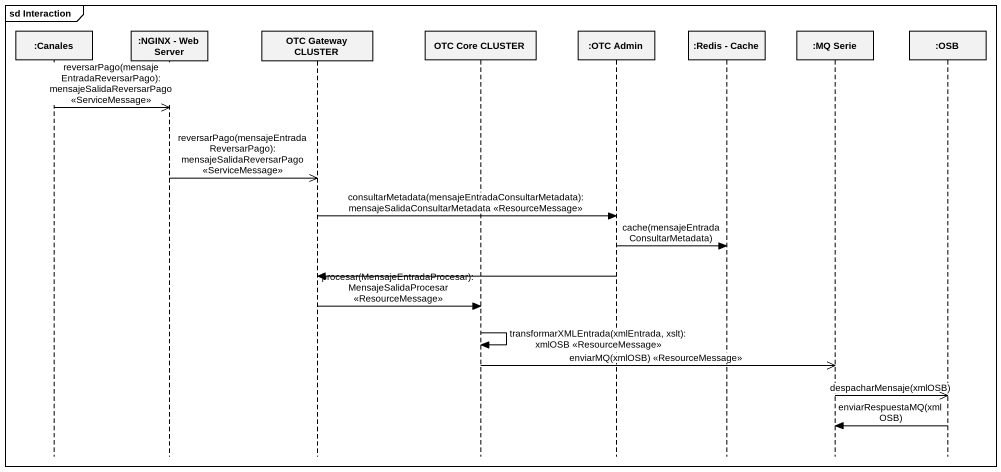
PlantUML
@startuml
mainframe sd Interaction
hide footbox
participant ":Canales" as Canales
participant ":NGINX - Web Server" as NGINX_Web_Server
participant "OTC Gateway CLUSTER" as OTC_Gateway_CLUSTER
participant "OTC Core CLUSTER" as OTC_Core_CLUSTER
participant ":OTC Admin" as OTC_Admin
participant ":Redis - Cache" as Redis_Cache
participant ":MQ Serie" as MQ_Serie
participant ":OSB" as OSB

Canales ->> NGINX_Web_Server : reversarPago(mensajeEntradaReversarPago): mensajeSalidaReversarPago <<ServiceMessage>>
NGINX_Web_Server ->> OTC_Gateway_CLUSTER : reversarPago(mensajeEntradaReversarPago): mensajeSalidaReversarPago <<ServiceMessage>>
OTC_Gateway_CLUSTER -> OTC_Admin : consultarMetadata(mensajeEntradaConsultarMetadata): mensajeSalidaConsultarMetadata <<ResourceMessage>>
OTC_Admin -> Redis_Cache : cache(mensajeEntradaConsultarMetadata)
OTC_Admin -> OTC_Gateway_CLUSTER
OTC_Gateway_CLUSTER -> OTC_Core_CLUSTER : procesar(MensajeEntradaProcesar): MensajeSalidaProcesar <<ResourceMessage>>
OTC_Core_CLUSTER -> OTC_Core_CLUSTER : transformarXMLEntrada(xmlEntrada, xslt): xmlOSB <<ResourceMessage>>
OTC_Core_CLUSTER ->> MQ_Serie : enviarMQ(xmlOSB) <<ResourceMessage>>
MQ_Serie ->> OSB : despacharMensaje(xmlOSB)
OSB -> MQ_Serie : enviarRespuestaMQ(xmlOSB)
@enduml
